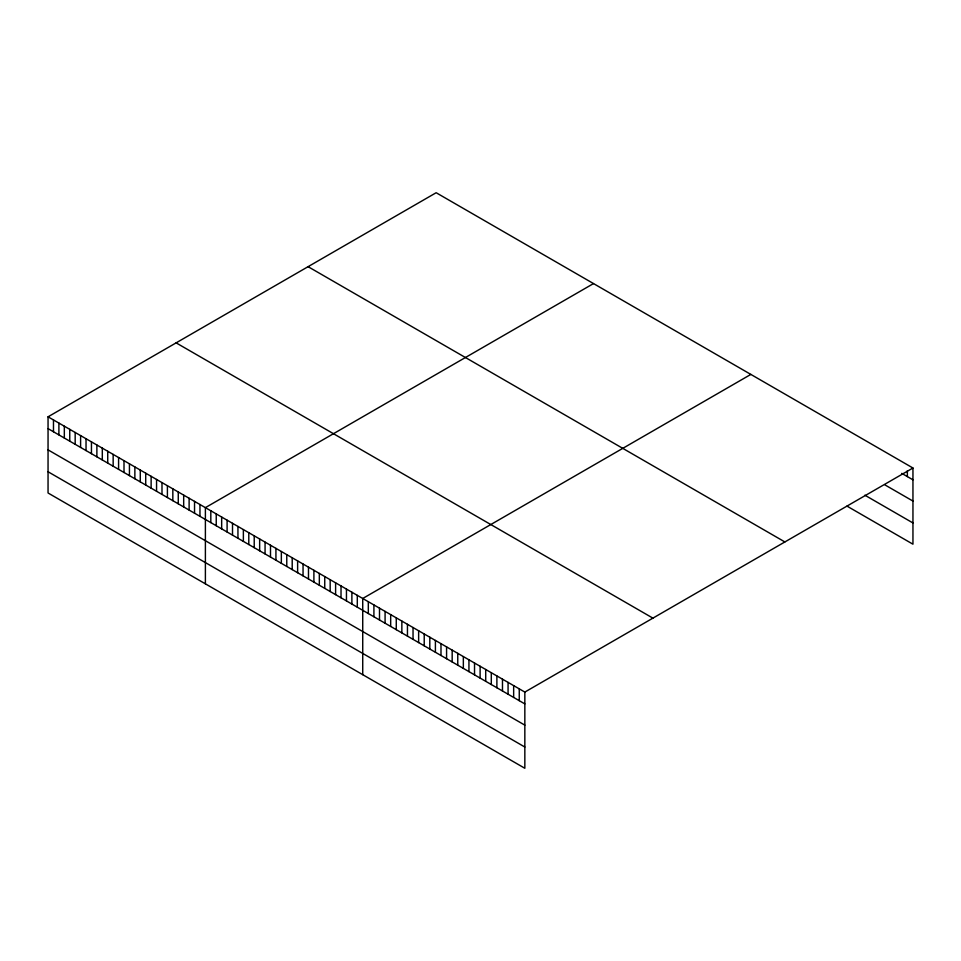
<?xml version="1.0" encoding="UTF-8"?>
<svg xmlns="http://www.w3.org/2000/svg" width="961" height="961" viewBox="0 0 961 961"><rect width="100%" height="100%" fill="white"/><g stroke="black" fill="none" stroke-linecap="round" stroke-linejoin="round"><path stroke-width="1.44" d="M48.05 416.81L524.838 692.076L524.838 768.271L48.05 492.993L48.05 416.81L436.162 192.729L912.95 468.007L912.95 544.19L846.989 506.111M593.502 283.579L205.39 507.648L205.39 583.832M750.841 374.418L362.729 598.487L362.729 674.67M524.838 692.076L912.95 468.007M901.766 473.365L912.95 479.827M884.997 484.933L912.95 501.065M864.876 495.191L912.95 522.952M308.085 266.678L784.873 541.944M176.127 342.861L652.915 618.139M48.05 428.63L524.838 703.896M48.05 449.868L524.838 725.135M48.05 471.755L524.838 747.021M907.364 470.686L907.364 476.596M519.252 688.857L519.252 700.665M513.654 685.625L513.654 697.446M508.069 682.394L508.069 694.214M502.483 679.175L502.483 690.983M496.885 675.943L496.885 687.764M491.299 672.712L491.299 684.532M485.713 669.493L485.713 681.301M480.116 666.261L480.116 678.082M474.53 663.03L474.53 674.85M468.944 659.811L468.944 671.619M463.346 656.579L463.346 668.4M457.76 653.348L457.76 665.168M452.175 650.129L452.175 661.949M446.577 646.897L446.577 658.717M440.991 643.666L440.991 655.486M435.405 640.446L435.405 652.267M429.807 637.215L429.807 649.035M424.221 633.984L424.221 645.804M418.636 630.764L418.636 642.585M413.038 627.533L413.038 639.353M407.452 624.302L407.452 636.122M401.854 621.082L401.854 632.903M396.268 617.851L396.268 629.671M390.683 614.62L390.683 626.44M385.085 611.4L385.085 623.221M379.499 608.169L379.499 619.989M373.913 604.937L373.913 616.758M368.315 601.718L368.315 613.538M357.3 595.352L357.3 607.172M351.882 592.216L351.882 604.037M346.453 589.093L346.453 600.913M341.023 585.958L341.023 597.778M335.605 582.822L335.605 594.643M330.176 579.687L330.176 591.508M324.746 576.564L324.746 588.384M319.328 573.429L319.328 585.249M313.899 570.293L313.899 582.114M308.481 567.158L308.481 578.978M303.051 564.035L303.051 575.855M297.622 560.9L297.622 572.72M292.204 557.764L292.204 569.585M286.774 554.629L286.774 566.449M281.345 551.506L281.345 563.314M275.927 548.371L275.927 560.191M270.497 545.235L270.497 557.056M265.068 542.1L265.068 553.92M259.65 538.977L259.65 550.785M254.221 535.842L254.221 547.662M248.791 532.706L248.791 544.527M243.373 529.571L243.373 541.391M237.944 526.436L237.944 538.256M232.514 523.313L232.514 535.133M227.096 520.177L227.096 531.998M221.667 517.042L221.667 528.862M216.237 513.907L216.237 525.727M210.819 510.784L210.819 522.604M199.96 504.513L199.96 516.333M194.542 501.378L194.542 513.198M189.113 498.254L189.113 510.075M183.683 495.119L183.683 506.94M178.266 491.984L178.266 503.804M172.836 488.849L172.836 500.669M167.406 485.725L167.406 497.534M161.989 482.59L161.989 494.41M156.559 479.455L156.559 491.275M151.129 476.32L151.129 488.14M145.712 473.196L145.712 485.005M140.282 470.061L140.282 481.881M134.864 466.926L134.864 478.746M129.435 463.791L129.435 475.611M124.005 460.655L124.005 472.476M118.587 457.532L118.587 469.352M113.158 454.397L113.158 466.217M107.728 451.262L107.728 463.082M102.31 448.126L102.31 459.947M96.881 445.003L96.881 456.823M91.451 441.868L91.451 453.688M86.034 438.733L86.034 450.553M80.604 435.597L80.604 447.418M75.174 432.474L75.174 444.294M69.757 429.339L69.757 441.159M64.327 426.203L64.327 438.024M58.897 423.068L58.897 434.889M53.48 419.945L53.48 431.753"/></g></svg>
